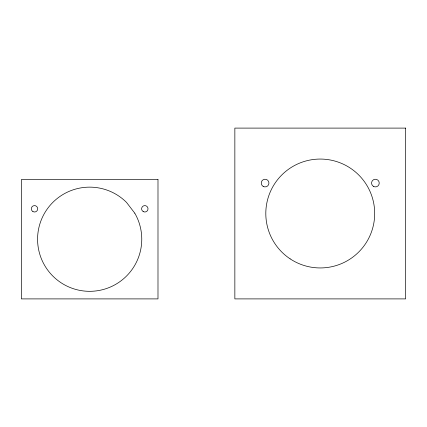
<?xml version="1.0" encoding="UTF-8"?>
<svg xmlns="http://www.w3.org/2000/svg" width="427" height="427" viewBox="0 0 427 427"><rect width="100%" height="100%" fill="white"/><g stroke="black" fill="none" stroke-linecap="round" stroke-linejoin="round"><path stroke-width="0.64" d="M405.65 128.1L234.85 128.1L234.85 298.9L405.65 298.9L405.65 128.1M157.99 179.553L21.35 179.553L21.35 298.9L157.99 298.9L157.99 179.553M134.783 213.18L126.504 202.393A52.094 52.094 0 0 0 40.72 221.41A52.094 52.094 0 0 0 94.212 291.123A52.094 52.094 0 0 0 134.783 213.18M263.181 186.407A3.843 3.843 0 0 0 268.946 183.076A3.843 3.843 0 0 0 263.181 179.746A3.843 3.843 0 0 0 263.181 186.407M373.476 186.407A3.843 3.843 0 0 0 379.24 183.076A3.843 3.843 0 0 0 373.476 179.746A3.843 3.843 0 0 0 373.476 186.407M290.12 258.847A54.442 54.442 0 0 0 374.586 216.916A54.442 54.442 0 0 0 296.044 164.737A54.442 54.442 0 0 0 290.12 258.847M32.922 211.578A3.202 3.202 0 0 0 37.725 208.803A3.202 3.202 0 0 0 32.922 206.027A3.202 3.202 0 0 0 32.922 211.578M143.216 211.578A3.202 3.202 0 0 0 148.02 208.803A3.202 3.202 0 0 0 143.216 206.027A3.202 3.202 0 0 0 143.216 211.578"/></g></svg>
